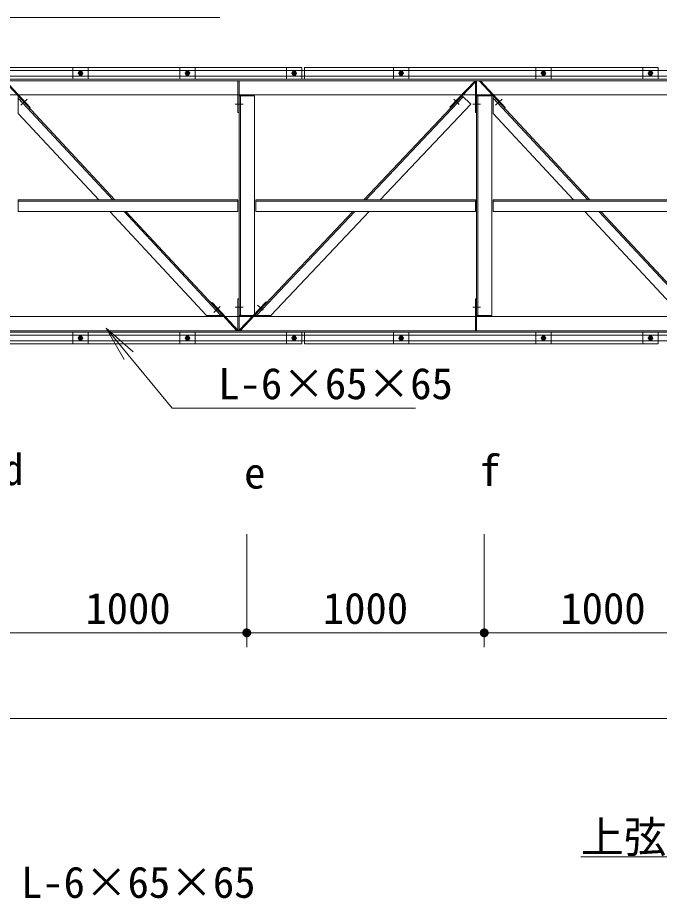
# Model space of a CAD drawing. Units: millimetres at full size. Extents: x 0 to 42000, y 0 to 29700.
# Drawn here: x 14222 to 16925, y 18481 to 22191 of the extents above; entities that cross this region are included whole.
import ezdxf
from ezdxf.enums import TextEntityAlignment as Align

# ---------------------------------------------------------------- set-up
doc = ezdxf.new("R2010")
doc.units = ezdxf.units.MM
doc.header["$LTSCALE"] = 100
for name, color, linetype, lineweight in [('D-STR', 1, 'Continuous', 13), ('D-STR-DIM', 7, 'Continuous', 13), ('D-STR-HTXT', 7, 'Continuous', 13), ('D-STR-TXT', 7, 'Continuous', 13)]:
    doc.layers.add(name, color=color, linetype=linetype, lineweight=lineweight)
doc.styles.add('ＭＳ ゴシック', font='')
doc.styles.get('ＭＳ ゴシック').set_extended_font_data('MS Gothic')

# ---------------------------------------------------------------- blocks, each defined once
blk = doc.blocks.new('filled_dot')
at = {"color": 0, "linetype": 'Continuous', "lineweight": -2, "const_width": 1.25}
blk.add_lwpolyline([(-0.625, 0, 1), (0.625, 0, 1)], format="xyb", close=True, dxfattribs=at)
blk = doc.blocks.new('open_arrow')
at = {"color": 0, "linetype": 'Continuous', "lineweight": -2}
blk.add_lwpolyline([(7.5, 1.25), (0, 0), (7.5, -1.25)], dxfattribs=at)

msp = doc.modelspace()

# ---------------------------------------------------------------- linework, layer by layer
at = {"layer": 'D-STR'}
for p, q in [((11364.9, 21968.2), (23009.9, 21968.2)), ((15419.9, 21981.2), (13929.9, 21981.2)), ((14454.9, 21931.2), (14454.9, 21981.2)), ((14454.9, 21981.2), (14519.9, 21981.2)), ((14482.5, 21964.7), (14477.6, 21956.2)), ((14492.3, 21964.7), (14482.5, 21964.7)), ((14487.4, 21967.2), (14487.4, 21945.1)), ((14497.2, 21956.2), (14492.3, 21964.7)), ((14519.9, 21931.2), (14519.9, 21981.2)), ((14904.9, 21931.2), (14904.9, 21981.2)), ((14904.9, 21981.2), (14969.9, 21981.2)), ((14932.5, 21964.7), (14927.6, 21956.2)), ((14942.3, 21964.7), (14932.5, 21964.7)), ((14937.4, 21967.2), (14937.4, 21945.1)), ((14947.2, 21956.2), (14942.3, 21964.7)), ((14969.9, 21931.2), (14969.9, 21981.2)), ((15354.9, 21931.2), (15354.9, 21981.2)), ((15354.9, 21981.2), (15419.9, 21981.2)), ((15382.5, 21964.7), (15377.6, 21956.2)), ((15392.3, 21964.7), (15382.5, 21964.7)), ((15387.4, 21967.2), (15387.4, 21945.1)), ((15397.2, 21956.2), (15392.3, 21964.7)), ((15419.9, 21931.2), (15419.9, 21981.2)), ((15429.9, 21931.2), (15429.9, 21981.2)), ((16919.9, 21981.2), (15429.9, 21981.2)), ((15804.9, 21931.2), (15804.9, 21981.2)), ((15804.9, 21981.2), (15869.9, 21981.2)), ((15832.5, 21964.7), (15827.6, 21956.2)), ((15842.3, 21964.7), (15832.5, 21964.7)), ((15837.4, 21967.2), (15837.4, 21945.1)), ((15847.2, 21956.2), (15842.3, 21964.7)), ((15869.9, 21931.2), (15869.9, 21981.2)), ((16404.9, 21931.2), (16404.9, 21981.2)), ((16404.9, 21981.2), (16469.9, 21981.2)), ((16432.5, 21964.7), (16427.6, 21956.2)), ((16442.3, 21964.7), (16432.5, 21964.7)), ((16437.4, 21967.2), (16437.4, 21945.1)), ((16447.2, 21956.2), (16442.3, 21964.7)), ((16469.9, 21931.2), (16469.9, 21981.2)), ((16854.9, 21931.2), (16854.9, 21981.2)), ((16854.9, 21981.2), (16919.9, 21981.2)), ((16882.5, 21964.7), (16877.6, 21956.2)), ((16892.3, 21964.7), (16882.5, 21964.7)), ((16887.4, 21967.2), (16887.4, 21945.1)), ((16897.2, 21956.2), (16892.3, 21964.7)), ((16919.9, 21931.2), (16919.9, 21981.2)), ((11364.9, 21944.2), (23009.9, 21944.2)), ((23009.9, 21931.2), (11364.9, 21931.2)), ((11387.4, 21931.2), (22987.4, 21931.2)), ((14476.3, 21956.2), (14498.4, 21956.2)), ((14477.6, 21956.2), (14482.5, 21947.7)), ((14482.5, 21947.7), (14492.3, 21947.7)), ((14492.3, 21947.7), (14497.2, 21956.2)), ((14926.3, 21956.2), (14948.4, 21956.2)), ((14927.6, 21956.2), (14932.5, 21947.7)), ((14932.5, 21947.7), (14942.3, 21947.7)), ((14942.3, 21947.7), (14947.2, 21956.2)), ((15376.3, 21956.2), (15398.4, 21956.2)), ((15377.6, 21956.2), (15382.5, 21947.7)), ((15382.5, 21947.7), (15392.3, 21947.7)), ((15392.3, 21947.7), (15397.2, 21956.2)), ((15826.3, 21956.2), (15848.4, 21956.2)), ((15827.6, 21956.2), (15832.5, 21947.7)), ((15832.5, 21947.7), (15842.3, 21947.7)), ((15842.3, 21947.7), (15847.2, 21956.2)), ((16426.3, 21956.2), (16448.4, 21956.2)), ((16427.6, 21956.2), (16432.5, 21947.7)), ((16432.5, 21947.7), (16442.3, 21947.7)), ((16442.3, 21947.7), (16447.2, 21956.2)), ((16876.3, 21956.2), (16898.4, 21956.2)), ((16877.6, 21956.2), (16882.5, 21947.7)), ((16882.5, 21947.7), (16892.3, 21947.7)), ((16892.3, 21947.7), (16897.2, 21956.2)), ((11387.4, 21925.2), (22987.4, 21925.2)), ((14165.6, 21925.2), (14225.2, 21861.2)), ((14171.1, 21925.2), (14275.9, 21812.7)), ((15150.4, 21925.2), (15150.4, 21791.2)), ((15154.9, 21855.2), (15154.9, 21925.2)), ((16043, 21813.4), (16148.7, 21925.2)), ((16094.4, 21861.2), (16150.4, 21920.4)), ((16150.4, 21925.2), (16150.4, 21791.2)), ((16154.9, 21855.2), (16154.9, 21925.2)), ((16165.6, 21925.2), (16225.2, 21861.2)), ((16171.1, 21925.2), (16275.9, 21812.7)), ((11387.4, 21866.2), (22987.4, 21866.2)), ((14224.9, 21860.9), (14224.9, 21787.5)), ((14224.9, 21860.9), (14632.2, 21423.7)), ((15154.9, 21861.2), (15219.9, 21861.2)), ((15154.9, 21861.2), (15154.9, 20936.2)), ((15160.9, 21861.2), (15160.9, 20936.2)), ((15219.9, 21861.2), (15219.9, 20936.2)), ((15680.8, 21423.7), (16094.4, 21861.2)), ((15689, 21423.7), (16098.7, 21857)), ((16130.7, 21826.8), (16094.4, 21861.2)), ((16154.9, 21861.2), (16219.9, 21861.2)), ((16154.9, 21861.2), (16154.9, 20936.2)), ((16160.9, 21861.2), (16160.9, 20936.2)), ((16219.9, 21861.2), (16219.9, 20936.2)), ((16224.9, 21860.9), (16632.2, 21423.7)), ((16224.9, 21787.5), (16224.9, 21860.9)), ((14224.9, 21852.1), (14624, 21423.7)), ((14262.3, 21848), (14235.3, 21822.7)), ((15138.7, 21826.2), (15171.8, 21826.2)), ((15749.6, 21423.7), (16130.7, 21826.8)), ((16081.9, 21824.8), (16058.8, 21846.7)), ((16138.7, 21826.2), (16171.8, 21826.2)), ((16224.9, 21852.1), (16624, 21423.7)), ((16262.3, 21848), (16235.3, 21822.7)), ((14224.9, 21787.5), (14563.8, 21423.7)), ((14275.9, 21812.7), (14272.7, 21809.7)), ((15150.4, 21791.2), (15154.9, 21791.2)), ((16046.3, 21810.3), (16043, 21813.4)), ((16150.4, 21791.2), (16154.9, 21791.2)), ((16224.9, 21787.5), (16563.8, 21423.7)), ((16275.9, 21812.7), (16272.7, 21809.7)), ((14224.9, 21423.7), (15149.9, 21423.7)), ((14224.9, 21423.7), (14224.9, 21373.7)), ((14224.9, 21417.7), (15149.9, 21417.7)), ((15149.9, 21423.7), (15149.9, 21373.7)), ((15224.9, 21423.7), (16149.9, 21423.7)), ((15224.9, 21423.7), (15224.9, 21373.7)), ((15224.9, 21417.7), (16149.9, 21417.7)), ((16149.9, 21423.7), (16149.9, 21373.7)), ((16224.9, 21423.7), (17149.9, 21423.7)), ((16224.9, 21423.7), (16224.9, 21373.7)), ((16224.9, 21417.7), (17149.9, 21417.7)), ((14224.9, 21373.7), (15149.9, 21373.7)), ((14610.4, 21373.7), (15017.9, 20936.2)), ((14670.5, 21373.7), (15078.1, 20936.2)), ((14678.7, 21373.7), (15086.3, 20936.2)), ((15219.9, 20936.2), (15633.5, 21373.7)), ((15224.9, 21373.7), (16149.9, 21373.7)), ((15228.1, 20936.2), (15641.8, 21373.7)), ((15288.7, 20936.2), (15702.3, 21373.7)), ((16224.9, 21373.7), (17149.9, 21373.7)), ((16610.4, 21373.7), (17017.9, 20936.2)), ((16670.5, 21373.7), (17078.1, 20936.2)), ((16678.7, 21373.7), (17086.3, 20936.2)), ((15150.4, 21006.2), (15154.9, 21006.2)), ((15150.4, 20872.2), (15150.4, 21006.2)), ((16150.4, 21006.2), (16154.9, 21006.2)), ((16150.4, 20872.2), (16150.4, 21006.2)), ((15041.8, 20990.4), (15038.4, 20987.3)), ((15041.8, 20990.4), (15152, 20872.2)), ((15075.9, 20974.4), (15048.9, 20949.1)), ((15138.7, 20971.2), (15171.8, 20971.2)), ((15156.1, 20875.2), (15268.6, 20994.2)), ((15256.1, 20957.9), (15233, 20979.7)), ((15271.9, 20991.1), (15268.6, 20994.2)), ((16138.7, 20971.2), (16171.8, 20971.2)), ((11387.4, 20931.2), (22987.4, 20931.2)), ((15086.3, 20936.2), (15017.9, 20936.2)), ((15086.3, 20936.2), (15145.9, 20872.2)), ((15154.9, 20936.2), (15219.9, 20936.2)), ((15154.9, 20936.2), (15154.9, 20872.2)), ((15159.4, 20872.2), (15219.9, 20936.2)), ((15288.7, 20936.2), (15219.9, 20936.2)), ((16154.9, 20936.2), (16219.9, 20936.2)), ((16154.9, 20936.2), (16154.9, 20872.2)), ((23009.9, 20866.2), (11364.9, 20866.2)), ((11364.9, 20853.2), (23009.9, 20853.2)), ((11387.4, 20872.2), (22987.4, 20872.2)), ((11387.4, 20866.2), (22987.4, 20866.2)), ((14454.9, 20816.2), (14454.9, 20866.2)), ((14487.4, 20852.2), (14487.4, 20830.1)), ((14519.9, 20816.2), (14519.9, 20866.2)), ((14904.9, 20816.2), (14904.9, 20866.2)), ((14937.4, 20852.2), (14937.4, 20830.1)), ((14969.9, 20816.2), (14969.9, 20866.2)), ((15354.9, 20816.2), (15354.9, 20866.2)), ((15387.4, 20852.2), (15387.4, 20830.1)), ((15419.9, 20816.2), (15419.9, 20866.2)), ((15429.9, 20816.2), (15429.9, 20866.2)), ((15804.9, 20816.2), (15804.9, 20866.2)), ((15837.4, 20852.2), (15837.4, 20830.1)), ((15869.9, 20816.2), (15869.9, 20866.2)), ((16404.9, 20816.2), (16404.9, 20866.2)), ((16437.4, 20852.2), (16437.4, 20830.1)), ((16469.9, 20816.2), (16469.9, 20866.2)), ((16854.9, 20816.2), (16854.9, 20866.2)), ((16887.4, 20852.2), (16887.4, 20830.1)), ((16919.9, 20816.2), (16919.9, 20866.2)), ((11364.9, 20829.2), (23009.9, 20829.2)), ((15419.9, 20816.2), (13929.9, 20816.2)), ((14454.9, 20816.2), (14519.9, 20816.2)), ((14476.3, 20841.2), (14498.4, 20841.2)), ((14482.5, 20849.7), (14477.6, 20841.2)), ((14477.6, 20841.2), (14482.5, 20832.7)), ((14492.3, 20849.7), (14482.5, 20849.7)), ((14482.5, 20832.7), (14492.3, 20832.7)), ((14497.2, 20841.2), (14492.3, 20849.7)), ((14492.3, 20832.7), (14497.2, 20841.2)), ((14904.9, 20816.2), (14969.9, 20816.2)), ((14926.3, 20841.2), (14948.4, 20841.2)), ((14932.5, 20849.7), (14927.6, 20841.2)), ((14927.6, 20841.2), (14932.5, 20832.7)), ((14942.3, 20849.7), (14932.5, 20849.7)), ((14932.5, 20832.7), (14942.3, 20832.7)), ((14947.2, 20841.2), (14942.3, 20849.7)), ((14942.3, 20832.7), (14947.2, 20841.2)), ((15354.9, 20816.2), (15419.9, 20816.2)), ((15376.3, 20841.2), (15398.4, 20841.2)), ((15382.5, 20849.7), (15377.6, 20841.2)), ((15377.6, 20841.2), (15382.5, 20832.7)), ((15392.3, 20849.7), (15382.5, 20849.7)), ((15382.5, 20832.7), (15392.3, 20832.7)), ((15397.2, 20841.2), (15392.3, 20849.7)), ((15392.3, 20832.7), (15397.2, 20841.2)), ((16919.9, 20816.2), (15429.9, 20816.2)), ((15804.9, 20816.2), (15869.9, 20816.2)), ((15826.3, 20841.2), (15848.4, 20841.2)), ((15832.5, 20849.7), (15827.6, 20841.2)), ((15827.6, 20841.2), (15832.5, 20832.7)), ((15842.3, 20849.7), (15832.5, 20849.7)), ((15832.5, 20832.7), (15842.3, 20832.7)), ((15847.2, 20841.2), (15842.3, 20849.7)), ((15842.3, 20832.7), (15847.2, 20841.2)), ((16404.9, 20816.2), (16469.9, 20816.2)), ((16426.3, 20841.2), (16448.4, 20841.2)), ((16432.5, 20849.7), (16427.6, 20841.2)), ((16427.6, 20841.2), (16432.5, 20832.7)), ((16442.3, 20849.7), (16432.5, 20849.7)), ((16432.5, 20832.7), (16442.3, 20832.7)), ((16447.2, 20841.2), (16442.3, 20849.7)), ((16442.3, 20832.7), (16447.2, 20841.2)), ((16854.9, 20816.2), (16919.9, 20816.2)), ((16876.3, 20841.2), (16898.4, 20841.2)), ((16882.5, 20849.7), (16877.6, 20841.2)), ((16877.6, 20841.2), (16882.5, 20832.7)), ((16892.3, 20849.7), (16882.5, 20849.7)), ((16882.5, 20832.7), (16892.3, 20832.7)), ((16897.2, 20841.2), (16892.3, 20849.7)), ((16892.3, 20832.7), (16897.2, 20841.2))]:
    msp.add_line(p, q, dxfattribs=at)
for centre, radius in [((14487.4, 21956.2), 7.65), ((14487.4, 21956.2), 5), ((14487.4, 21956.2), 4.19), ((14937.4, 21956.2), 7.65), ((14937.4, 21956.2), 5), ((14937.4, 21956.2), 4.19), ((15387.4, 21956.2), 7.65), ((15387.4, 21956.2), 5), ((15387.4, 21956.2), 4.19), ((15837.4, 21956.2), 7.65), ((15837.4, 21956.2), 5), ((15837.4, 21956.2), 4.19), ((16437.4, 21956.2), 7.65), ((16437.4, 21956.2), 5), ((16437.4, 21956.2), 4.19), ((16887.4, 21956.2), 7.65), ((16887.4, 21956.2), 5), ((16887.4, 21956.2), 4.19), ((14487.4, 20841.2), 7.65), ((14487.4, 20841.2), 5), ((14487.4, 20841.2), 4.19), ((14937.4, 20841.2), 7.65), ((14937.4, 20841.2), 5), ((14937.4, 20841.2), 4.19), ((15387.4, 20841.2), 7.65), ((15387.4, 20841.2), 5), ((15387.4, 20841.2), 4.19), ((15837.4, 20841.2), 7.65), ((15837.4, 20841.2), 5), ((15837.4, 20841.2), 4.19), ((16437.4, 20841.2), 7.65), ((16437.4, 20841.2), 5), ((16437.4, 20841.2), 4.19), ((16887.4, 20841.2), 7.65), ((16887.4, 20841.2), 5), ((16887.4, 20841.2), 4.19)]:
    msp.add_circle(centre, radius, dxfattribs=at)
at = {"layer": 'D-STR-DIM'}
for p, q in [((15187.4, 20014.8), (15187.4, 19539.4)), ((15187.4, 20014.8), (15187.4, 19539.4)), ((16187.4, 20014.8), (16187.4, 19539.4)), ((16187.4, 20014.8), (16187.4, 19539.4)), ((14187.4, 19599.4), (15187.4, 19599.4)), ((15187.4, 19599.4), (16187.4, 19599.4)), ((16187.4, 19599.4), (17187.4, 19599.4)), ((11419.9, 19238.9), (22954.9, 19238.9))]:
    msp.add_line(p, q, dxfattribs=at)
at = {"layer": 'D-STR-HTXT'}
msp.add_line((16594.7, 18655.1), (17844.7, 18655.1), dxfattribs=at)
for points in [[(13819.8, 21899.6), (14048.2, 22190.9), (14198.2, 22190.9), (15073.9, 22190.9)], [(14594.7, 20882.2), (14872.9, 20546.2), (15022.9, 20546.2), (15898.6, 20546.2)]]:
    msp.add_lwpolyline(points, dxfattribs=at)

# ---------------------------------------------------------------- block references
at = {"layer": 'D-STR-DIM', "xscale": 15, "yscale": 15, "rotation": 180}
for p in [(15187.4, 19599.4), (16187.4, 19599.4)]:
    msp.add_blockref('filled_dot', p, dxfattribs=at)
at = {"layer": 'D-STR-DIM', "xscale": 15, "yscale": 15}
for p in [(15187.4, 19599.4), (16187.4, 19599.4)]:
    msp.add_blockref('filled_dot', p, dxfattribs=at)
at = {"layer": 'D-STR-HTXT', "xscale": 20, "yscale": 20, "rotation": 309.6}
msp.add_blockref('open_arrow', (14594.7, 20882.2), dxfattribs=at)

# ---------------------------------------------------------------- texts
at = {"layer": 'D-STR-DIM', "style": 'ＭＳ ゴシック'}
for p in [(14687.4, 19768.8), (15687.4, 19768.8), (16687.4, 19768.8)]:
    msp.add_text('1000', height=132, dxfattribs=at).set_placement(p, align=Align.TOP_CENTER)
at = {"layer": 'D-STR-HTXT', "style": 'ＭＳ ゴシック'}
for s, p in [('L-6×65×65', (15067.3, 20715.5)), ('上弦材伏図\u30001：50', (16594.7, 18805.1)), ('L-6×65×65', (14236.4, 18614.9))]:
    msp.add_text(s, height=132, dxfattribs=at).set_placement(p, align=Align.TOP_LEFT)
at = {"layer": 'D-STR-TXT', "style": 'ＭＳ ゴシック'}
for s, p in [('d', (14158.4, 20353.9)), ('f', (16166.2, 20349.2)), ('e', (15176.2, 20339.2))]:
    msp.add_text(s, height=132, dxfattribs=at).set_placement(p, align=Align.TOP_LEFT)

doc.saveas('drawing.dxf')
